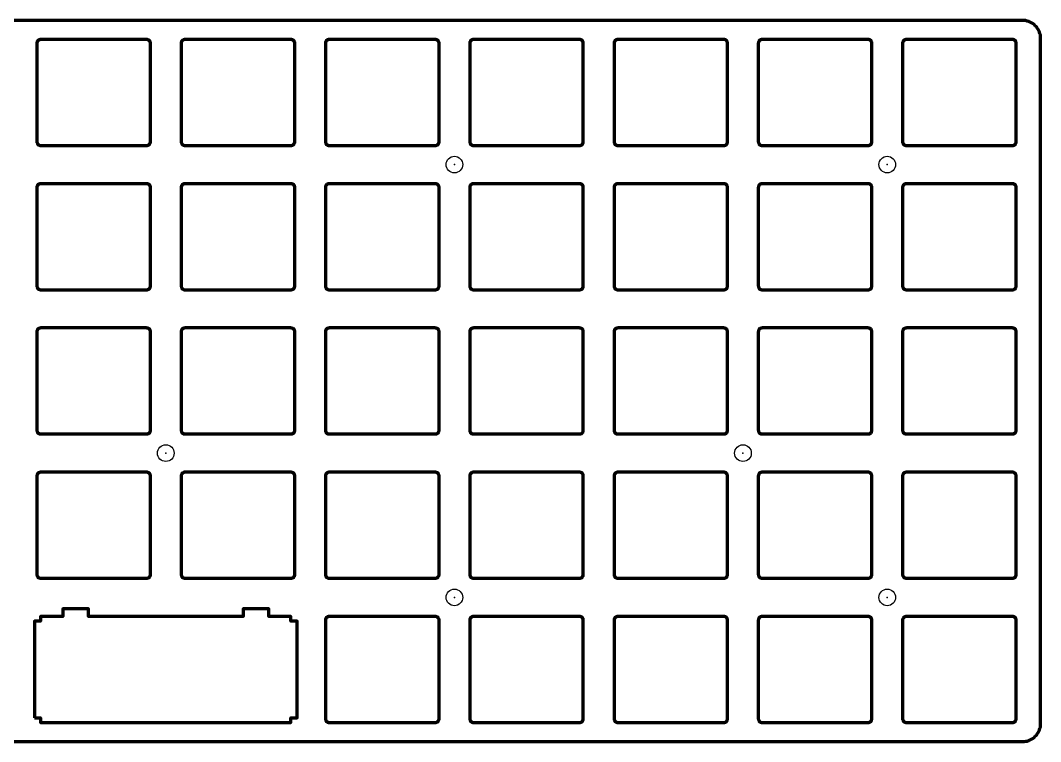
# Model space of a CAD drawing. Header units: millimetres. Extents: x -926 to -695, y 399 to 494.
# Drawn here: x -830.1 to -695.4, y 398.6 to 493.9 of the extents above; entities that cross this region are included whole.
import ezdxf

# ---------------------------------------------------------------- set-up
doc = ezdxf.new("R2010")
doc.units = ezdxf.units.MM
for name, color, linetype, true_color in [('2D$cut THT', 5, 'Continuous', 0x0000ff), ('2D$guides', 12, 'Continuous', 0xc80000), ('3d$Hardwares', 254, 'Continuous', 0xd3d6d3)]:
    doc.layers.add(name, color=color, linetype=linetype, true_color=true_color)

# ---------------------------------------------------------------- blocks, each defined once
blk = doc.blocks.new('m2 cut hole 2.2')
at = {"layer": '2D$cut THT'}
blk.add_circle((0, 0), 1.1, dxfattribs=at)

msp = doc.modelspace()

# ---------------------------------------------------------------- linework, layer by layer
at = {"layer": '2D$guides', "lineweight": 211}
msp.add_lwpolyline([(-924.04, 398.63), (-697.82, 398.63), (-697.61, 398.64), (-697.41, 398.67), (-697.2, 398.71), (-697.01, 398.77), (-696.82, 398.85), (-696.63, 398.95), (-696.46, 399.06), (-696.29, 399.19), (-696.14, 399.33), (-696, 399.48), (-695.87, 399.65), (-695.76, 399.82), (-695.66, 400.01), (-695.58, 400.2), (-695.52, 400.4), (-695.47, 400.6), (-695.45, 400.8), (-695.44, 401.01), (-695.44, 491.5), (-695.45, 491.71), (-695.47, 491.91), (-695.52, 492.12), (-695.58, 492.31), (-695.66, 492.51), (-695.76, 492.69), (-695.87, 492.87), (-696, 493.03), (-696.14, 493.18), (-696.29, 493.32), (-696.46, 493.45), (-696.63, 493.56), (-696.82, 493.66), (-697.01, 493.74), (-697.2, 493.8), (-697.41, 493.85), (-697.61, 493.87), (-697.82, 493.88), (-924.04, 493.88)], dxfattribs=at)
for points in [[(-812.96, 477.86), (-812.96, 490.86), (-812.96, 490.9), (-812.96, 490.94), (-812.97, 490.99), (-812.99, 491.03), (-813, 491.07), (-813.02, 491.11), (-813.05, 491.14), (-813.07, 491.18), (-813.1, 491.21), (-813.13, 491.24), (-813.17, 491.27), (-813.21, 491.29), (-813.24, 491.31), (-813.28, 491.33), (-813.33, 491.34), (-813.37, 491.35), (-813.41, 491.35), (-813.46, 491.36), (-827.46, 491.36), (-827.5, 491.35), (-827.54, 491.35), (-827.58, 491.34), (-827.63, 491.33), (-827.67, 491.31), (-827.71, 491.29), (-827.74, 491.27), (-827.78, 491.24), (-827.81, 491.21), (-827.84, 491.18), (-827.87, 491.14), (-827.89, 491.11), (-827.91, 491.07), (-827.93, 491.03), (-827.94, 490.99), (-827.95, 490.94), (-827.95, 490.9), (-827.96, 490.86), (-827.96, 477.86), (-827.95, 477.81), (-827.95, 477.77), (-827.94, 477.73), (-827.93, 477.69), (-827.91, 477.65), (-827.89, 477.61), (-827.87, 477.57), (-827.84, 477.53), (-827.81, 477.5), (-827.78, 477.47), (-827.74, 477.45), (-827.71, 477.42), (-827.67, 477.4), (-827.63, 477.39), (-827.58, 477.37), (-827.54, 477.36), (-827.5, 477.36), (-827.46, 477.36), (-813.46, 477.36), (-813.41, 477.36), (-813.37, 477.36), (-813.33, 477.37), (-813.28, 477.39), (-813.24, 477.4), (-813.21, 477.42), (-813.17, 477.45), (-813.13, 477.47), (-813.1, 477.5), (-813.07, 477.53), (-813.05, 477.57), (-813.02, 477.61), (-813, 477.65), (-812.99, 477.69), (-812.97, 477.73), (-812.96, 477.77), (-812.96, 477.81)], [(-793.91, 477.86), (-793.91, 490.86), (-793.91, 490.9), (-793.91, 490.94), (-793.92, 490.99), (-793.94, 491.03), (-793.95, 491.07), (-793.97, 491.11), (-794, 491.14), (-794.02, 491.18), (-794.05, 491.21), (-794.08, 491.24), (-794.12, 491.27), (-794.16, 491.29), (-794.19, 491.31), (-794.23, 491.33), (-794.28, 491.34), (-794.32, 491.35), (-794.36, 491.35), (-794.41, 491.36), (-808.41, 491.36), (-808.45, 491.35), (-808.49, 491.35), (-808.53, 491.34), (-808.58, 491.33), (-808.62, 491.31), (-808.66, 491.29), (-808.69, 491.27), (-808.73, 491.24), (-808.76, 491.21), (-808.79, 491.18), (-808.82, 491.14), (-808.84, 491.11), (-808.86, 491.07), (-808.88, 491.03), (-808.89, 490.99), (-808.9, 490.94), (-808.9, 490.9), (-808.91, 490.86), (-808.91, 477.86), (-808.9, 477.81), (-808.9, 477.77), (-808.89, 477.73), (-808.88, 477.69), (-808.86, 477.65), (-808.84, 477.61), (-808.82, 477.57), (-808.79, 477.53), (-808.76, 477.5), (-808.73, 477.47), (-808.69, 477.45), (-808.66, 477.42), (-808.62, 477.4), (-808.58, 477.39), (-808.53, 477.37), (-808.49, 477.36), (-808.45, 477.36), (-808.41, 477.36), (-794.41, 477.36), (-794.36, 477.36), (-794.32, 477.36), (-794.28, 477.37), (-794.23, 477.39), (-794.19, 477.4), (-794.16, 477.42), (-794.12, 477.45), (-794.08, 477.47), (-794.05, 477.5), (-794.02, 477.53), (-794, 477.57), (-793.97, 477.61), (-793.95, 477.65), (-793.94, 477.69), (-793.92, 477.73), (-793.91, 477.77), (-793.91, 477.81)], [(-774.86, 477.86), (-774.86, 490.86), (-774.86, 490.9), (-774.86, 490.94), (-774.87, 490.99), (-774.89, 491.03), (-774.9, 491.07), (-774.92, 491.11), (-774.95, 491.14), (-774.97, 491.18), (-775, 491.21), (-775.03, 491.24), (-775.07, 491.27), (-775.11, 491.29), (-775.14, 491.31), (-775.18, 491.33), (-775.23, 491.34), (-775.27, 491.35), (-775.31, 491.35), (-775.36, 491.36), (-789.36, 491.36), (-789.4, 491.35), (-789.44, 491.35), (-789.48, 491.34), (-789.53, 491.33), (-789.57, 491.31), (-789.61, 491.29), (-789.64, 491.27), (-789.68, 491.24), (-789.71, 491.21), (-789.74, 491.18), (-789.77, 491.14), (-789.79, 491.11), (-789.81, 491.07), (-789.83, 491.03), (-789.84, 490.99), (-789.85, 490.94), (-789.85, 490.9), (-789.86, 490.86), (-789.86, 477.86), (-789.85, 477.81), (-789.85, 477.77), (-789.84, 477.73), (-789.83, 477.69), (-789.81, 477.65), (-789.79, 477.61), (-789.77, 477.57), (-789.74, 477.53), (-789.71, 477.5), (-789.68, 477.47), (-789.64, 477.45), (-789.61, 477.42), (-789.57, 477.4), (-789.53, 477.39), (-789.48, 477.37), (-789.44, 477.36), (-789.4, 477.36), (-789.36, 477.36), (-775.36, 477.36), (-775.31, 477.36), (-775.27, 477.36), (-775.23, 477.37), (-775.18, 477.39), (-775.14, 477.4), (-775.11, 477.42), (-775.07, 477.45), (-775.03, 477.47), (-775, 477.5), (-774.97, 477.53), (-774.95, 477.57), (-774.92, 477.61), (-774.9, 477.65), (-774.89, 477.69), (-774.87, 477.73), (-774.86, 477.77), (-774.86, 477.81)], [(-755.81, 477.86), (-755.81, 490.86), (-755.81, 490.9), (-755.81, 490.94), (-755.82, 490.99), (-755.84, 491.03), (-755.85, 491.07), (-755.87, 491.11), (-755.9, 491.14), (-755.92, 491.18), (-755.95, 491.21), (-755.98, 491.24), (-756.02, 491.27), (-756.06, 491.29), (-756.09, 491.31), (-756.13, 491.33), (-756.18, 491.34), (-756.22, 491.35), (-756.26, 491.35), (-756.31, 491.36), (-770.31, 491.36), (-770.35, 491.35), (-770.39, 491.35), (-770.43, 491.34), (-770.48, 491.33), (-770.52, 491.31), (-770.56, 491.29), (-770.59, 491.27), (-770.63, 491.24), (-770.66, 491.21), (-770.69, 491.18), (-770.72, 491.14), (-770.74, 491.11), (-770.76, 491.07), (-770.78, 491.03), (-770.79, 490.99), (-770.8, 490.94), (-770.8, 490.9), (-770.81, 490.86), (-770.81, 477.86), (-770.8, 477.81), (-770.8, 477.77), (-770.79, 477.73), (-770.78, 477.69), (-770.76, 477.65), (-770.74, 477.61), (-770.72, 477.57), (-770.69, 477.53), (-770.66, 477.5), (-770.63, 477.47), (-770.59, 477.45), (-770.56, 477.42), (-770.52, 477.4), (-770.48, 477.39), (-770.43, 477.37), (-770.39, 477.36), (-770.35, 477.36), (-770.31, 477.36), (-756.31, 477.36), (-756.26, 477.36), (-756.22, 477.36), (-756.18, 477.37), (-756.13, 477.39), (-756.09, 477.4), (-756.06, 477.42), (-756.02, 477.45), (-755.98, 477.47), (-755.95, 477.5), (-755.92, 477.53), (-755.9, 477.57), (-755.87, 477.61), (-755.85, 477.65), (-755.84, 477.69), (-755.82, 477.73), (-755.81, 477.77), (-755.81, 477.81)], [(-736.76, 477.86), (-736.76, 490.86), (-736.76, 490.9), (-736.76, 490.94), (-736.77, 490.99), (-736.79, 491.03), (-736.8, 491.07), (-736.82, 491.11), (-736.85, 491.14), (-736.87, 491.18), (-736.9, 491.21), (-736.93, 491.24), (-736.97, 491.27), (-737.01, 491.29), (-737.04, 491.31), (-737.08, 491.33), (-737.13, 491.34), (-737.17, 491.35), (-737.21, 491.35), (-737.26, 491.36), (-751.26, 491.36), (-751.3, 491.35), (-751.34, 491.35), (-751.38, 491.34), (-751.43, 491.33), (-751.47, 491.31), (-751.51, 491.29), (-751.54, 491.27), (-751.58, 491.24), (-751.61, 491.21), (-751.64, 491.18), (-751.67, 491.14), (-751.69, 491.11), (-751.71, 491.07), (-751.73, 491.03), (-751.74, 490.99), (-751.75, 490.94), (-751.75, 490.9), (-751.76, 490.86), (-751.76, 477.86), (-751.75, 477.81), (-751.75, 477.77), (-751.74, 477.73), (-751.73, 477.69), (-751.71, 477.65), (-751.69, 477.61), (-751.67, 477.57), (-751.64, 477.53), (-751.61, 477.5), (-751.58, 477.47), (-751.54, 477.45), (-751.51, 477.42), (-751.47, 477.4), (-751.43, 477.39), (-751.38, 477.37), (-751.34, 477.36), (-751.3, 477.36), (-751.26, 477.36), (-737.26, 477.36), (-737.21, 477.36), (-737.17, 477.36), (-737.13, 477.37), (-737.08, 477.39), (-737.04, 477.4), (-737.01, 477.42), (-736.97, 477.45), (-736.93, 477.47), (-736.9, 477.5), (-736.87, 477.53), (-736.85, 477.57), (-736.82, 477.61), (-736.8, 477.65), (-736.79, 477.69), (-736.77, 477.73), (-736.76, 477.77), (-736.76, 477.81)], [(-717.71, 477.86), (-717.71, 490.86), (-717.71, 490.9), (-717.71, 490.94), (-717.72, 490.99), (-717.74, 491.03), (-717.75, 491.07), (-717.77, 491.11), (-717.8, 491.14), (-717.82, 491.18), (-717.85, 491.21), (-717.88, 491.24), (-717.92, 491.27), (-717.96, 491.29), (-717.99, 491.31), (-718.03, 491.33), (-718.08, 491.34), (-718.12, 491.35), (-718.16, 491.35), (-718.21, 491.36), (-732.21, 491.36), (-732.25, 491.35), (-732.29, 491.35), (-732.33, 491.34), (-732.38, 491.33), (-732.42, 491.31), (-732.46, 491.29), (-732.49, 491.27), (-732.53, 491.24), (-732.56, 491.21), (-732.59, 491.18), (-732.62, 491.14), (-732.64, 491.11), (-732.66, 491.07), (-732.68, 491.03), (-732.69, 490.99), (-732.7, 490.94), (-732.7, 490.9), (-732.71, 490.86), (-732.71, 477.86), (-732.7, 477.81), (-732.7, 477.77), (-732.69, 477.73), (-732.68, 477.69), (-732.66, 477.65), (-732.64, 477.61), (-732.62, 477.57), (-732.59, 477.53), (-732.56, 477.5), (-732.53, 477.47), (-732.49, 477.45), (-732.46, 477.42), (-732.42, 477.4), (-732.38, 477.39), (-732.33, 477.37), (-732.29, 477.36), (-732.25, 477.36), (-732.21, 477.36), (-718.21, 477.36), (-718.16, 477.36), (-718.12, 477.36), (-718.08, 477.37), (-718.03, 477.39), (-717.99, 477.4), (-717.96, 477.42), (-717.92, 477.45), (-717.88, 477.47), (-717.85, 477.5), (-717.82, 477.53), (-717.8, 477.57), (-717.77, 477.61), (-717.75, 477.65), (-717.74, 477.69), (-717.72, 477.73), (-717.71, 477.77), (-717.71, 477.81)], [(-698.65, 477.86), (-698.65, 490.86), (-698.66, 490.9), (-698.66, 490.94), (-698.67, 490.99), (-698.69, 491.03), (-698.7, 491.07), (-698.72, 491.11), (-698.75, 491.14), (-698.77, 491.18), (-698.8, 491.21), (-698.84, 491.24), (-698.87, 491.27), (-698.91, 491.29), (-698.94, 491.31), (-698.98, 491.33), (-699.03, 491.34), (-699.07, 491.35), (-699.11, 491.35), (-699.16, 491.36), (-713.16, 491.36), (-713.2, 491.35), (-713.24, 491.35), (-713.28, 491.34), (-713.33, 491.33), (-713.37, 491.31), (-713.41, 491.29), (-713.44, 491.27), (-713.48, 491.24), (-713.51, 491.21), (-713.54, 491.18), (-713.57, 491.14), (-713.59, 491.11), (-713.61, 491.07), (-713.63, 491.03), (-713.64, 490.99), (-713.65, 490.94), (-713.65, 490.9), (-713.66, 490.86), (-713.66, 477.86), (-713.65, 477.81), (-713.65, 477.77), (-713.64, 477.73), (-713.63, 477.69), (-713.61, 477.65), (-713.59, 477.61), (-713.57, 477.57), (-713.54, 477.53), (-713.51, 477.5), (-713.48, 477.47), (-713.44, 477.45), (-713.41, 477.42), (-713.37, 477.4), (-713.33, 477.39), (-713.28, 477.37), (-713.24, 477.36), (-713.2, 477.36), (-713.16, 477.36), (-699.16, 477.36), (-699.11, 477.36), (-699.07, 477.36), (-699.03, 477.37), (-698.98, 477.39), (-698.94, 477.4), (-698.91, 477.42), (-698.87, 477.45), (-698.84, 477.47), (-698.8, 477.5), (-698.77, 477.53), (-698.75, 477.57), (-698.72, 477.61), (-698.7, 477.65), (-698.69, 477.69), (-698.67, 477.73), (-698.66, 477.77), (-698.66, 477.81)], [(-812.96, 458.81), (-812.96, 471.81), (-812.96, 471.85), (-812.96, 471.89), (-812.97, 471.94), (-812.99, 471.98), (-813, 472.02), (-813.02, 472.06), (-813.05, 472.09), (-813.07, 472.13), (-813.1, 472.16), (-813.13, 472.19), (-813.17, 472.22), (-813.21, 472.24), (-813.24, 472.26), (-813.28, 472.28), (-813.33, 472.29), (-813.37, 472.3), (-813.41, 472.3), (-813.46, 472.31), (-827.46, 472.31), (-827.5, 472.3), (-827.54, 472.3), (-827.58, 472.29), (-827.63, 472.28), (-827.67, 472.26), (-827.71, 472.24), (-827.74, 472.22), (-827.78, 472.19), (-827.81, 472.16), (-827.84, 472.13), (-827.87, 472.09), (-827.89, 472.06), (-827.91, 472.02), (-827.93, 471.98), (-827.94, 471.94), (-827.95, 471.89), (-827.95, 471.85), (-827.96, 471.81), (-827.96, 458.81), (-827.95, 458.76), (-827.95, 458.72), (-827.94, 458.68), (-827.93, 458.64), (-827.91, 458.6), (-827.89, 458.56), (-827.87, 458.52), (-827.84, 458.48), (-827.81, 458.45), (-827.78, 458.42), (-827.74, 458.4), (-827.71, 458.37), (-827.67, 458.35), (-827.63, 458.34), (-827.58, 458.32), (-827.54, 458.31), (-827.5, 458.31), (-827.46, 458.31), (-813.46, 458.31), (-813.41, 458.31), (-813.37, 458.31), (-813.33, 458.32), (-813.28, 458.34), (-813.24, 458.35), (-813.21, 458.37), (-813.17, 458.4), (-813.13, 458.42), (-813.1, 458.45), (-813.07, 458.48), (-813.05, 458.52), (-813.02, 458.56), (-813, 458.6), (-812.99, 458.64), (-812.97, 458.68), (-812.96, 458.72), (-812.96, 458.76)], [(-793.91, 458.81), (-793.91, 471.81), (-793.91, 471.85), (-793.91, 471.89), (-793.92, 471.94), (-793.94, 471.98), (-793.95, 472.02), (-793.97, 472.06), (-794, 472.09), (-794.02, 472.13), (-794.05, 472.16), (-794.08, 472.19), (-794.12, 472.22), (-794.16, 472.24), (-794.19, 472.26), (-794.23, 472.28), (-794.28, 472.29), (-794.32, 472.3), (-794.36, 472.3), (-794.41, 472.31), (-808.41, 472.31), (-808.45, 472.3), (-808.49, 472.3), (-808.53, 472.29), (-808.58, 472.28), (-808.62, 472.26), (-808.66, 472.24), (-808.69, 472.22), (-808.73, 472.19), (-808.76, 472.16), (-808.79, 472.13), (-808.82, 472.09), (-808.84, 472.06), (-808.86, 472.02), (-808.88, 471.98), (-808.89, 471.94), (-808.9, 471.89), (-808.9, 471.85), (-808.91, 471.81), (-808.91, 458.81), (-808.9, 458.76), (-808.9, 458.72), (-808.89, 458.68), (-808.88, 458.64), (-808.86, 458.6), (-808.84, 458.56), (-808.82, 458.52), (-808.79, 458.48), (-808.76, 458.45), (-808.73, 458.42), (-808.69, 458.4), (-808.66, 458.37), (-808.62, 458.35), (-808.58, 458.34), (-808.53, 458.32), (-808.49, 458.31), (-808.45, 458.31), (-808.41, 458.31), (-794.41, 458.31), (-794.36, 458.31), (-794.32, 458.31), (-794.28, 458.32), (-794.23, 458.34), (-794.19, 458.35), (-794.16, 458.37), (-794.12, 458.4), (-794.08, 458.42), (-794.05, 458.45), (-794.02, 458.48), (-794, 458.52), (-793.97, 458.56), (-793.95, 458.6), (-793.94, 458.64), (-793.92, 458.68), (-793.91, 458.72), (-793.91, 458.76)], [(-774.86, 458.81), (-774.86, 471.81), (-774.86, 471.85), (-774.86, 471.89), (-774.87, 471.94), (-774.89, 471.98), (-774.9, 472.02), (-774.92, 472.06), (-774.95, 472.09), (-774.97, 472.13), (-775, 472.16), (-775.03, 472.19), (-775.07, 472.22), (-775.11, 472.24), (-775.14, 472.26), (-775.18, 472.28), (-775.23, 472.29), (-775.27, 472.3), (-775.31, 472.3), (-775.36, 472.31), (-789.36, 472.31), (-789.4, 472.3), (-789.44, 472.3), (-789.48, 472.29), (-789.53, 472.28), (-789.57, 472.26), (-789.61, 472.24), (-789.64, 472.22), (-789.68, 472.19), (-789.71, 472.16), (-789.74, 472.13), (-789.77, 472.09), (-789.79, 472.06), (-789.81, 472.02), (-789.83, 471.98), (-789.84, 471.94), (-789.85, 471.89), (-789.85, 471.85), (-789.86, 471.81), (-789.86, 458.81), (-789.85, 458.76), (-789.85, 458.72), (-789.84, 458.68), (-789.83, 458.64), (-789.81, 458.6), (-789.79, 458.56), (-789.77, 458.52), (-789.74, 458.48), (-789.71, 458.45), (-789.68, 458.42), (-789.64, 458.4), (-789.61, 458.37), (-789.57, 458.35), (-789.53, 458.34), (-789.48, 458.32), (-789.44, 458.31), (-789.4, 458.31), (-789.36, 458.31), (-775.36, 458.31), (-775.31, 458.31), (-775.27, 458.31), (-775.23, 458.32), (-775.18, 458.34), (-775.14, 458.35), (-775.11, 458.37), (-775.07, 458.4), (-775.03, 458.42), (-775, 458.45), (-774.97, 458.48), (-774.95, 458.52), (-774.92, 458.56), (-774.9, 458.6), (-774.89, 458.64), (-774.87, 458.68), (-774.86, 458.72), (-774.86, 458.76)], [(-755.81, 458.81), (-755.81, 471.81), (-755.81, 471.85), (-755.81, 471.89), (-755.82, 471.94), (-755.84, 471.98), (-755.85, 472.02), (-755.87, 472.06), (-755.9, 472.09), (-755.92, 472.13), (-755.95, 472.16), (-755.98, 472.19), (-756.02, 472.22), (-756.06, 472.24), (-756.09, 472.26), (-756.13, 472.28), (-756.18, 472.29), (-756.22, 472.3), (-756.26, 472.3), (-756.31, 472.31), (-770.31, 472.31), (-770.35, 472.3), (-770.39, 472.3), (-770.43, 472.29), (-770.48, 472.28), (-770.52, 472.26), (-770.56, 472.24), (-770.59, 472.22), (-770.63, 472.19), (-770.66, 472.16), (-770.69, 472.13), (-770.72, 472.09), (-770.74, 472.06), (-770.76, 472.02), (-770.78, 471.98), (-770.79, 471.94), (-770.8, 471.89), (-770.8, 471.85), (-770.81, 471.81), (-770.81, 458.81), (-770.8, 458.76), (-770.8, 458.72), (-770.79, 458.68), (-770.78, 458.64), (-770.76, 458.6), (-770.74, 458.56), (-770.72, 458.52), (-770.69, 458.48), (-770.66, 458.45), (-770.63, 458.42), (-770.59, 458.4), (-770.56, 458.37), (-770.52, 458.35), (-770.48, 458.34), (-770.43, 458.32), (-770.39, 458.31), (-770.35, 458.31), (-770.31, 458.31), (-756.31, 458.31), (-756.26, 458.31), (-756.22, 458.31), (-756.18, 458.32), (-756.13, 458.34), (-756.09, 458.35), (-756.06, 458.37), (-756.02, 458.4), (-755.98, 458.42), (-755.95, 458.45), (-755.92, 458.48), (-755.9, 458.52), (-755.87, 458.56), (-755.85, 458.6), (-755.84, 458.64), (-755.82, 458.68), (-755.81, 458.72), (-755.81, 458.76)], [(-736.76, 458.81), (-736.76, 471.81), (-736.76, 471.85), (-736.76, 471.89), (-736.77, 471.94), (-736.79, 471.98), (-736.8, 472.02), (-736.82, 472.06), (-736.85, 472.09), (-736.87, 472.13), (-736.9, 472.16), (-736.93, 472.19), (-736.97, 472.22), (-737.01, 472.24), (-737.04, 472.26), (-737.08, 472.28), (-737.13, 472.29), (-737.17, 472.3), (-737.21, 472.3), (-737.26, 472.31), (-751.26, 472.31), (-751.3, 472.3), (-751.34, 472.3), (-751.38, 472.29), (-751.43, 472.28), (-751.47, 472.26), (-751.51, 472.24), (-751.54, 472.22), (-751.58, 472.19), (-751.61, 472.16), (-751.64, 472.13), (-751.67, 472.09), (-751.69, 472.06), (-751.71, 472.02), (-751.73, 471.98), (-751.74, 471.94), (-751.75, 471.89), (-751.75, 471.85), (-751.76, 471.81), (-751.76, 458.81), (-751.75, 458.76), (-751.75, 458.72), (-751.74, 458.68), (-751.73, 458.64), (-751.71, 458.6), (-751.69, 458.56), (-751.67, 458.52), (-751.64, 458.48), (-751.61, 458.45), (-751.58, 458.42), (-751.54, 458.4), (-751.51, 458.37), (-751.47, 458.35), (-751.43, 458.34), (-751.38, 458.32), (-751.34, 458.31), (-751.3, 458.31), (-751.26, 458.31), (-737.26, 458.31), (-737.21, 458.31), (-737.17, 458.31), (-737.13, 458.32), (-737.08, 458.34), (-737.04, 458.35), (-737.01, 458.37), (-736.97, 458.4), (-736.93, 458.42), (-736.9, 458.45), (-736.87, 458.48), (-736.85, 458.52), (-736.82, 458.56), (-736.8, 458.6), (-736.79, 458.64), (-736.77, 458.68), (-736.76, 458.72), (-736.76, 458.76)], [(-717.71, 458.81), (-717.71, 471.81), (-717.71, 471.85), (-717.71, 471.89), (-717.72, 471.94), (-717.74, 471.98), (-717.75, 472.02), (-717.77, 472.06), (-717.8, 472.09), (-717.82, 472.13), (-717.85, 472.16), (-717.88, 472.19), (-717.92, 472.22), (-717.96, 472.24), (-717.99, 472.26), (-718.03, 472.28), (-718.08, 472.29), (-718.12, 472.3), (-718.16, 472.3), (-718.21, 472.31), (-732.21, 472.31), (-732.25, 472.3), (-732.29, 472.3), (-732.33, 472.29), (-732.38, 472.28), (-732.42, 472.26), (-732.46, 472.24), (-732.49, 472.22), (-732.53, 472.19), (-732.56, 472.16), (-732.59, 472.13), (-732.62, 472.09), (-732.64, 472.06), (-732.66, 472.02), (-732.68, 471.98), (-732.69, 471.94), (-732.7, 471.89), (-732.7, 471.85), (-732.71, 471.81), (-732.71, 458.81), (-732.7, 458.76), (-732.7, 458.72), (-732.69, 458.68), (-732.68, 458.64), (-732.66, 458.6), (-732.64, 458.56), (-732.62, 458.52), (-732.59, 458.48), (-732.56, 458.45), (-732.53, 458.42), (-732.49, 458.4), (-732.46, 458.37), (-732.42, 458.35), (-732.38, 458.34), (-732.33, 458.32), (-732.29, 458.31), (-732.25, 458.31), (-732.21, 458.31), (-718.21, 458.31), (-718.16, 458.31), (-718.12, 458.31), (-718.08, 458.32), (-718.03, 458.34), (-717.99, 458.35), (-717.96, 458.37), (-717.92, 458.4), (-717.88, 458.42), (-717.85, 458.45), (-717.82, 458.48), (-717.8, 458.52), (-717.77, 458.56), (-717.75, 458.6), (-717.74, 458.64), (-717.72, 458.68), (-717.71, 458.72), (-717.71, 458.76)], [(-698.65, 458.81), (-698.65, 471.81), (-698.66, 471.85), (-698.66, 471.89), (-698.67, 471.94), (-698.69, 471.98), (-698.7, 472.02), (-698.72, 472.06), (-698.75, 472.09), (-698.77, 472.13), (-698.8, 472.16), (-698.84, 472.19), (-698.87, 472.22), (-698.91, 472.24), (-698.94, 472.26), (-698.98, 472.28), (-699.03, 472.29), (-699.07, 472.3), (-699.11, 472.3), (-699.16, 472.31), (-713.16, 472.31), (-713.2, 472.3), (-713.24, 472.3), (-713.28, 472.29), (-713.33, 472.28), (-713.37, 472.26), (-713.41, 472.24), (-713.44, 472.22), (-713.48, 472.19), (-713.51, 472.16), (-713.54, 472.13), (-713.57, 472.09), (-713.59, 472.06), (-713.61, 472.02), (-713.63, 471.98), (-713.64, 471.94), (-713.65, 471.89), (-713.65, 471.85), (-713.66, 471.81), (-713.66, 458.81), (-713.65, 458.76), (-713.65, 458.72), (-713.64, 458.68), (-713.63, 458.64), (-713.61, 458.6), (-713.59, 458.56), (-713.57, 458.52), (-713.54, 458.48), (-713.51, 458.45), (-713.48, 458.42), (-713.44, 458.4), (-713.41, 458.37), (-713.37, 458.35), (-713.33, 458.34), (-713.28, 458.32), (-713.24, 458.31), (-713.2, 458.31), (-713.16, 458.31), (-699.16, 458.31), (-699.11, 458.31), (-699.07, 458.31), (-699.03, 458.32), (-698.98, 458.34), (-698.94, 458.35), (-698.91, 458.37), (-698.87, 458.4), (-698.84, 458.42), (-698.8, 458.45), (-698.77, 458.48), (-698.75, 458.52), (-698.72, 458.56), (-698.7, 458.6), (-698.69, 458.64), (-698.67, 458.68), (-698.66, 458.72), (-698.66, 458.76)], [(-812.96, 439.76), (-812.96, 452.76), (-812.96, 452.8), (-812.96, 452.84), (-812.97, 452.89), (-812.99, 452.93), (-813, 452.97), (-813.02, 453.01), (-813.05, 453.04), (-813.07, 453.08), (-813.1, 453.11), (-813.13, 453.14), (-813.17, 453.17), (-813.21, 453.19), (-813.24, 453.21), (-813.28, 453.23), (-813.33, 453.24), (-813.37, 453.25), (-813.41, 453.25), (-813.46, 453.26), (-827.46, 453.26), (-827.5, 453.25), (-827.54, 453.25), (-827.58, 453.24), (-827.63, 453.23), (-827.67, 453.21), (-827.71, 453.19), (-827.74, 453.17), (-827.78, 453.14), (-827.81, 453.11), (-827.84, 453.08), (-827.87, 453.04), (-827.89, 453.01), (-827.91, 452.97), (-827.93, 452.93), (-827.94, 452.89), (-827.95, 452.84), (-827.95, 452.8), (-827.96, 452.76), (-827.96, 439.76), (-827.95, 439.71), (-827.95, 439.67), (-827.94, 439.63), (-827.93, 439.59), (-827.91, 439.55), (-827.89, 439.51), (-827.87, 439.47), (-827.84, 439.43), (-827.81, 439.4), (-827.78, 439.37), (-827.74, 439.35), (-827.71, 439.32), (-827.67, 439.3), (-827.63, 439.29), (-827.58, 439.27), (-827.54, 439.26), (-827.5, 439.26), (-827.46, 439.26), (-813.46, 439.26), (-813.41, 439.26), (-813.37, 439.26), (-813.33, 439.27), (-813.28, 439.29), (-813.24, 439.3), (-813.21, 439.32), (-813.17, 439.35), (-813.13, 439.37), (-813.1, 439.4), (-813.07, 439.43), (-813.05, 439.47), (-813.02, 439.51), (-813, 439.55), (-812.99, 439.59), (-812.97, 439.63), (-812.96, 439.67), (-812.96, 439.71)], [(-793.91, 439.76), (-793.91, 452.76), (-793.91, 452.8), (-793.91, 452.84), (-793.92, 452.89), (-793.94, 452.93), (-793.95, 452.97), (-793.97, 453.01), (-794, 453.04), (-794.02, 453.08), (-794.05, 453.11), (-794.08, 453.14), (-794.12, 453.17), (-794.16, 453.19), (-794.19, 453.21), (-794.23, 453.23), (-794.28, 453.24), (-794.32, 453.25), (-794.36, 453.25), (-794.41, 453.26), (-808.41, 453.26), (-808.45, 453.25), (-808.49, 453.25), (-808.53, 453.24), (-808.58, 453.23), (-808.62, 453.21), (-808.66, 453.19), (-808.69, 453.17), (-808.73, 453.14), (-808.76, 453.11), (-808.79, 453.08), (-808.82, 453.04), (-808.84, 453.01), (-808.86, 452.97), (-808.88, 452.93), (-808.89, 452.89), (-808.9, 452.84), (-808.9, 452.8), (-808.91, 452.76), (-808.91, 439.76), (-808.9, 439.71), (-808.9, 439.67), (-808.89, 439.63), (-808.88, 439.59), (-808.86, 439.55), (-808.84, 439.51), (-808.82, 439.47), (-808.79, 439.43), (-808.76, 439.4), (-808.73, 439.37), (-808.69, 439.35), (-808.66, 439.32), (-808.62, 439.3), (-808.58, 439.29), (-808.53, 439.27), (-808.49, 439.26), (-808.45, 439.26), (-808.41, 439.26), (-794.41, 439.26), (-794.36, 439.26), (-794.32, 439.26), (-794.28, 439.27), (-794.23, 439.29), (-794.19, 439.3), (-794.16, 439.32), (-794.12, 439.35), (-794.08, 439.37), (-794.05, 439.4), (-794.02, 439.43), (-794, 439.47), (-793.97, 439.51), (-793.95, 439.55), (-793.94, 439.59), (-793.92, 439.63), (-793.91, 439.67), (-793.91, 439.71)], [(-774.86, 439.76), (-774.86, 452.76), (-774.86, 452.8), (-774.86, 452.84), (-774.87, 452.89), (-774.89, 452.93), (-774.9, 452.97), (-774.92, 453.01), (-774.95, 453.04), (-774.97, 453.08), (-775, 453.11), (-775.03, 453.14), (-775.07, 453.17), (-775.11, 453.19), (-775.14, 453.21), (-775.18, 453.23), (-775.23, 453.24), (-775.27, 453.25), (-775.31, 453.25), (-775.36, 453.26), (-789.36, 453.26), (-789.4, 453.25), (-789.44, 453.25), (-789.48, 453.24), (-789.53, 453.23), (-789.57, 453.21), (-789.61, 453.19), (-789.64, 453.17), (-789.68, 453.14), (-789.71, 453.11), (-789.74, 453.08), (-789.77, 453.04), (-789.79, 453.01), (-789.81, 452.97), (-789.83, 452.93), (-789.84, 452.89), (-789.85, 452.84), (-789.85, 452.8), (-789.86, 452.76), (-789.86, 439.76), (-789.85, 439.71), (-789.85, 439.67), (-789.84, 439.63), (-789.83, 439.59), (-789.81, 439.55), (-789.79, 439.51), (-789.77, 439.47), (-789.74, 439.43), (-789.71, 439.4), (-789.68, 439.37), (-789.64, 439.35), (-789.61, 439.32), (-789.57, 439.3), (-789.53, 439.29), (-789.48, 439.27), (-789.44, 439.26), (-789.4, 439.26), (-789.36, 439.26), (-775.36, 439.26), (-775.31, 439.26), (-775.27, 439.26), (-775.23, 439.27), (-775.18, 439.29), (-775.14, 439.3), (-775.11, 439.32), (-775.07, 439.35), (-775.03, 439.37), (-775, 439.4), (-774.97, 439.43), (-774.95, 439.47), (-774.92, 439.51), (-774.9, 439.55), (-774.89, 439.59), (-774.87, 439.63), (-774.86, 439.67), (-774.86, 439.71)], [(-755.81, 439.76), (-755.81, 452.76), (-755.81, 452.8), (-755.81, 452.84), (-755.82, 452.89), (-755.84, 452.93), (-755.85, 452.97), (-755.87, 453.01), (-755.9, 453.04), (-755.92, 453.08), (-755.95, 453.11), (-755.98, 453.14), (-756.02, 453.17), (-756.06, 453.19), (-756.09, 453.21), (-756.13, 453.23), (-756.18, 453.24), (-756.22, 453.25), (-756.26, 453.25), (-756.31, 453.26), (-770.31, 453.26), (-770.35, 453.25), (-770.39, 453.25), (-770.43, 453.24), (-770.48, 453.23), (-770.52, 453.21), (-770.56, 453.19), (-770.59, 453.17), (-770.63, 453.14), (-770.66, 453.11), (-770.69, 453.08), (-770.72, 453.04), (-770.74, 453.01), (-770.76, 452.97), (-770.78, 452.93), (-770.79, 452.89), (-770.8, 452.84), (-770.8, 452.8), (-770.81, 452.76), (-770.81, 439.76), (-770.8, 439.71), (-770.8, 439.67), (-770.79, 439.63), (-770.78, 439.59), (-770.76, 439.55), (-770.74, 439.51), (-770.72, 439.47), (-770.69, 439.43), (-770.66, 439.4), (-770.63, 439.37), (-770.59, 439.35), (-770.56, 439.32), (-770.52, 439.3), (-770.48, 439.29), (-770.43, 439.27), (-770.39, 439.26), (-770.35, 439.26), (-770.31, 439.26), (-756.31, 439.26), (-756.26, 439.26), (-756.22, 439.26), (-756.18, 439.27), (-756.13, 439.29), (-756.09, 439.3), (-756.06, 439.32), (-756.02, 439.35), (-755.98, 439.37), (-755.95, 439.4), (-755.92, 439.43), (-755.9, 439.47), (-755.87, 439.51), (-755.85, 439.55), (-755.84, 439.59), (-755.82, 439.63), (-755.81, 439.67), (-755.81, 439.71)], [(-736.76, 439.76), (-736.76, 452.76), (-736.76, 452.8), (-736.76, 452.84), (-736.77, 452.89), (-736.79, 452.93), (-736.8, 452.97), (-736.82, 453.01), (-736.85, 453.04), (-736.87, 453.08), (-736.9, 453.11), (-736.93, 453.14), (-736.97, 453.17), (-737.01, 453.19), (-737.04, 453.21), (-737.08, 453.23), (-737.13, 453.24), (-737.17, 453.25), (-737.21, 453.25), (-737.26, 453.26), (-751.26, 453.26), (-751.3, 453.25), (-751.34, 453.25), (-751.38, 453.24), (-751.43, 453.23), (-751.47, 453.21), (-751.51, 453.19), (-751.54, 453.17), (-751.58, 453.14), (-751.61, 453.11), (-751.64, 453.08), (-751.67, 453.04), (-751.69, 453.01), (-751.71, 452.97), (-751.73, 452.93), (-751.74, 452.89), (-751.75, 452.84), (-751.75, 452.8), (-751.76, 452.76), (-751.76, 439.76), (-751.75, 439.71), (-751.75, 439.67), (-751.74, 439.63), (-751.73, 439.59), (-751.71, 439.55), (-751.69, 439.51), (-751.67, 439.47), (-751.64, 439.43), (-751.61, 439.4), (-751.58, 439.37), (-751.54, 439.35), (-751.51, 439.32), (-751.47, 439.3), (-751.43, 439.29), (-751.38, 439.27), (-751.34, 439.26), (-751.3, 439.26), (-751.26, 439.26), (-737.26, 439.26), (-737.21, 439.26), (-737.17, 439.26), (-737.13, 439.27), (-737.08, 439.29), (-737.04, 439.3), (-737.01, 439.32), (-736.97, 439.35), (-736.93, 439.37), (-736.9, 439.4), (-736.87, 439.43), (-736.85, 439.47), (-736.82, 439.51), (-736.8, 439.55), (-736.79, 439.59), (-736.77, 439.63), (-736.76, 439.67), (-736.76, 439.71)], [(-717.71, 439.76), (-717.71, 452.76), (-717.71, 452.8), (-717.71, 452.84), (-717.72, 452.89), (-717.74, 452.93), (-717.75, 452.97), (-717.77, 453.01), (-717.8, 453.04), (-717.82, 453.08), (-717.85, 453.11), (-717.88, 453.14), (-717.92, 453.17), (-717.96, 453.19), (-717.99, 453.21), (-718.03, 453.23), (-718.08, 453.24), (-718.12, 453.25), (-718.16, 453.25), (-718.21, 453.26), (-732.21, 453.26), (-732.25, 453.25), (-732.29, 453.25), (-732.33, 453.24), (-732.38, 453.23), (-732.42, 453.21), (-732.46, 453.19), (-732.49, 453.17), (-732.53, 453.14), (-732.56, 453.11), (-732.59, 453.08), (-732.62, 453.04), (-732.64, 453.01), (-732.66, 452.97), (-732.68, 452.93), (-732.69, 452.89), (-732.7, 452.84), (-732.7, 452.8), (-732.71, 452.76), (-732.71, 439.76), (-732.7, 439.71), (-732.7, 439.67), (-732.69, 439.63), (-732.68, 439.59), (-732.66, 439.55), (-732.64, 439.51), (-732.62, 439.47), (-732.59, 439.43), (-732.56, 439.4), (-732.53, 439.37), (-732.49, 439.35), (-732.46, 439.32), (-732.42, 439.3), (-732.38, 439.29), (-732.33, 439.27), (-732.29, 439.26), (-732.25, 439.26), (-732.21, 439.26), (-718.21, 439.26), (-718.16, 439.26), (-718.12, 439.26), (-718.08, 439.27), (-718.03, 439.29), (-717.99, 439.3), (-717.96, 439.32), (-717.92, 439.35), (-717.88, 439.37), (-717.85, 439.4), (-717.82, 439.43), (-717.8, 439.47), (-717.77, 439.51), (-717.75, 439.55), (-717.74, 439.59), (-717.72, 439.63), (-717.71, 439.67), (-717.71, 439.71)], [(-698.65, 439.76), (-698.65, 452.76), (-698.66, 452.8), (-698.66, 452.84), (-698.67, 452.89), (-698.69, 452.93), (-698.7, 452.97), (-698.72, 453.01), (-698.75, 453.04), (-698.77, 453.08), (-698.8, 453.11), (-698.84, 453.14), (-698.87, 453.17), (-698.91, 453.19), (-698.94, 453.21), (-698.98, 453.23), (-699.03, 453.24), (-699.07, 453.25), (-699.11, 453.25), (-699.16, 453.26), (-713.16, 453.26), (-713.2, 453.25), (-713.24, 453.25), (-713.28, 453.24), (-713.33, 453.23), (-713.37, 453.21), (-713.41, 453.19), (-713.44, 453.17), (-713.48, 453.14), (-713.51, 453.11), (-713.54, 453.08), (-713.57, 453.04), (-713.59, 453.01), (-713.61, 452.97), (-713.63, 452.93), (-713.64, 452.89), (-713.65, 452.84), (-713.65, 452.8), (-713.66, 452.76), (-713.66, 439.76), (-713.65, 439.71), (-713.65, 439.67), (-713.64, 439.63), (-713.63, 439.59), (-713.61, 439.55), (-713.59, 439.51), (-713.57, 439.47), (-713.54, 439.43), (-713.51, 439.4), (-713.48, 439.37), (-713.44, 439.35), (-713.41, 439.32), (-713.37, 439.3), (-713.33, 439.29), (-713.28, 439.27), (-713.24, 439.26), (-713.2, 439.26), (-713.16, 439.26), (-699.16, 439.26), (-699.11, 439.26), (-699.07, 439.26), (-699.03, 439.27), (-698.98, 439.29), (-698.94, 439.3), (-698.91, 439.32), (-698.87, 439.35), (-698.84, 439.37), (-698.8, 439.4), (-698.77, 439.43), (-698.75, 439.47), (-698.72, 439.51), (-698.7, 439.55), (-698.69, 439.59), (-698.67, 439.63), (-698.66, 439.67), (-698.66, 439.71)], [(-812.96, 420.71), (-812.96, 433.71), (-812.96, 433.75), (-812.96, 433.79), (-812.97, 433.84), (-812.99, 433.88), (-813, 433.92), (-813.02, 433.96), (-813.05, 433.99), (-813.07, 434.03), (-813.1, 434.06), (-813.13, 434.09), (-813.17, 434.12), (-813.21, 434.14), (-813.24, 434.16), (-813.28, 434.18), (-813.33, 434.19), (-813.37, 434.2), (-813.41, 434.2), (-813.46, 434.21), (-827.46, 434.21), (-827.5, 434.2), (-827.54, 434.2), (-827.58, 434.19), (-827.63, 434.18), (-827.67, 434.16), (-827.71, 434.14), (-827.74, 434.12), (-827.78, 434.09), (-827.81, 434.06), (-827.84, 434.03), (-827.87, 433.99), (-827.89, 433.96), (-827.91, 433.92), (-827.93, 433.88), (-827.94, 433.84), (-827.95, 433.79), (-827.95, 433.75), (-827.96, 433.71), (-827.96, 420.71), (-827.95, 420.66), (-827.95, 420.62), (-827.94, 420.58), (-827.93, 420.54), (-827.91, 420.5), (-827.89, 420.46), (-827.87, 420.42), (-827.84, 420.38), (-827.81, 420.35), (-827.78, 420.32), (-827.74, 420.3), (-827.71, 420.27), (-827.67, 420.25), (-827.63, 420.24), (-827.58, 420.22), (-827.54, 420.21), (-827.5, 420.21), (-827.46, 420.21), (-813.46, 420.21), (-813.41, 420.21), (-813.37, 420.21), (-813.33, 420.22), (-813.28, 420.24), (-813.24, 420.25), (-813.21, 420.27), (-813.17, 420.3), (-813.13, 420.32), (-813.1, 420.35), (-813.07, 420.38), (-813.05, 420.42), (-813.02, 420.46), (-813, 420.5), (-812.99, 420.54), (-812.97, 420.58), (-812.96, 420.62), (-812.96, 420.66)], [(-793.91, 420.71), (-793.91, 433.71), (-793.91, 433.75), (-793.91, 433.79), (-793.92, 433.84), (-793.94, 433.88), (-793.95, 433.92), (-793.97, 433.96), (-794, 433.99), (-794.02, 434.03), (-794.05, 434.06), (-794.08, 434.09), (-794.12, 434.12), (-794.16, 434.14), (-794.19, 434.16), (-794.23, 434.18), (-794.28, 434.19), (-794.32, 434.2), (-794.36, 434.2), (-794.41, 434.21), (-808.41, 434.21), (-808.45, 434.2), (-808.49, 434.2), (-808.53, 434.19), (-808.58, 434.18), (-808.62, 434.16), (-808.66, 434.14), (-808.69, 434.12), (-808.73, 434.09), (-808.76, 434.06), (-808.79, 434.03), (-808.82, 433.99), (-808.84, 433.96), (-808.86, 433.92), (-808.88, 433.88), (-808.89, 433.84), (-808.9, 433.79), (-808.9, 433.75), (-808.91, 433.71), (-808.91, 420.71), (-808.9, 420.66), (-808.9, 420.62), (-808.89, 420.58), (-808.88, 420.54), (-808.86, 420.5), (-808.84, 420.46), (-808.82, 420.42), (-808.79, 420.38), (-808.76, 420.35), (-808.73, 420.32), (-808.69, 420.3), (-808.66, 420.27), (-808.62, 420.25), (-808.58, 420.24), (-808.53, 420.22), (-808.49, 420.21), (-808.45, 420.21), (-808.41, 420.21), (-794.41, 420.21), (-794.36, 420.21), (-794.32, 420.21), (-794.28, 420.22), (-794.23, 420.24), (-794.19, 420.25), (-794.16, 420.27), (-794.12, 420.3), (-794.08, 420.32), (-794.05, 420.35), (-794.02, 420.38), (-794, 420.42), (-793.97, 420.46), (-793.95, 420.5), (-793.94, 420.54), (-793.92, 420.58), (-793.91, 420.62), (-793.91, 420.66)], [(-774.86, 420.71), (-774.86, 433.71), (-774.86, 433.75), (-774.86, 433.79), (-774.87, 433.84), (-774.89, 433.88), (-774.9, 433.92), (-774.92, 433.96), (-774.95, 433.99), (-774.97, 434.03), (-775, 434.06), (-775.03, 434.09), (-775.07, 434.12), (-775.11, 434.14), (-775.14, 434.16), (-775.18, 434.18), (-775.23, 434.19), (-775.27, 434.2), (-775.31, 434.2), (-775.36, 434.21), (-789.36, 434.21), (-789.4, 434.2), (-789.44, 434.2), (-789.48, 434.19), (-789.53, 434.18), (-789.57, 434.16), (-789.61, 434.14), (-789.64, 434.12), (-789.68, 434.09), (-789.71, 434.06), (-789.74, 434.03), (-789.77, 433.99), (-789.79, 433.96), (-789.81, 433.92), (-789.83, 433.88), (-789.84, 433.84), (-789.85, 433.79), (-789.85, 433.75), (-789.86, 433.71), (-789.86, 420.71), (-789.85, 420.66), (-789.85, 420.62), (-789.84, 420.58), (-789.83, 420.54), (-789.81, 420.5), (-789.79, 420.46), (-789.77, 420.42), (-789.74, 420.38), (-789.71, 420.35), (-789.68, 420.32), (-789.64, 420.3), (-789.61, 420.27), (-789.57, 420.25), (-789.53, 420.24), (-789.48, 420.22), (-789.44, 420.21), (-789.4, 420.21), (-789.36, 420.21), (-775.36, 420.21), (-775.31, 420.21), (-775.27, 420.21), (-775.23, 420.22), (-775.18, 420.24), (-775.14, 420.25), (-775.11, 420.27), (-775.07, 420.3), (-775.03, 420.32), (-775, 420.35), (-774.97, 420.38), (-774.95, 420.42), (-774.92, 420.46), (-774.9, 420.5), (-774.89, 420.54), (-774.87, 420.58), (-774.86, 420.62), (-774.86, 420.66)], [(-755.81, 420.71), (-755.81, 433.71), (-755.81, 433.75), (-755.81, 433.79), (-755.82, 433.84), (-755.84, 433.88), (-755.85, 433.92), (-755.87, 433.96), (-755.9, 433.99), (-755.92, 434.03), (-755.95, 434.06), (-755.98, 434.09), (-756.02, 434.12), (-756.06, 434.14), (-756.09, 434.16), (-756.13, 434.18), (-756.18, 434.19), (-756.22, 434.2), (-756.26, 434.2), (-756.31, 434.21), (-770.31, 434.21), (-770.35, 434.2), (-770.39, 434.2), (-770.43, 434.19), (-770.48, 434.18), (-770.52, 434.16), (-770.56, 434.14), (-770.59, 434.12), (-770.63, 434.09), (-770.66, 434.06), (-770.69, 434.03), (-770.72, 433.99), (-770.74, 433.96), (-770.76, 433.92), (-770.78, 433.88), (-770.79, 433.84), (-770.8, 433.79), (-770.8, 433.75), (-770.81, 433.71), (-770.81, 420.71), (-770.8, 420.66), (-770.8, 420.62), (-770.79, 420.58), (-770.78, 420.54), (-770.76, 420.5), (-770.74, 420.46), (-770.72, 420.42), (-770.69, 420.38), (-770.66, 420.35), (-770.63, 420.32), (-770.59, 420.3), (-770.56, 420.27), (-770.52, 420.25), (-770.48, 420.24), (-770.43, 420.22), (-770.39, 420.21), (-770.35, 420.21), (-770.31, 420.21), (-756.31, 420.21), (-756.26, 420.21), (-756.22, 420.21), (-756.18, 420.22), (-756.13, 420.24), (-756.09, 420.25), (-756.06, 420.27), (-756.02, 420.3), (-755.98, 420.32), (-755.95, 420.35), (-755.92, 420.38), (-755.9, 420.42), (-755.87, 420.46), (-755.85, 420.5), (-755.84, 420.54), (-755.82, 420.58), (-755.81, 420.62), (-755.81, 420.66)], [(-736.76, 420.71), (-736.76, 433.71), (-736.76, 433.75), (-736.76, 433.79), (-736.77, 433.84), (-736.79, 433.88), (-736.8, 433.92), (-736.82, 433.96), (-736.85, 433.99), (-736.87, 434.03), (-736.9, 434.06), (-736.93, 434.09), (-736.97, 434.12), (-737.01, 434.14), (-737.04, 434.16), (-737.08, 434.18), (-737.13, 434.19), (-737.17, 434.2), (-737.21, 434.2), (-737.26, 434.21), (-751.26, 434.21), (-751.3, 434.2), (-751.34, 434.2), (-751.38, 434.19), (-751.43, 434.18), (-751.47, 434.16), (-751.51, 434.14), (-751.54, 434.12), (-751.58, 434.09), (-751.61, 434.06), (-751.64, 434.03), (-751.67, 433.99), (-751.69, 433.96), (-751.71, 433.92), (-751.73, 433.88), (-751.74, 433.84), (-751.75, 433.79), (-751.75, 433.75), (-751.76, 433.71), (-751.76, 420.71), (-751.75, 420.66), (-751.75, 420.62), (-751.74, 420.58), (-751.73, 420.54), (-751.71, 420.5), (-751.69, 420.46), (-751.67, 420.42), (-751.64, 420.38), (-751.61, 420.35), (-751.58, 420.32), (-751.54, 420.3), (-751.51, 420.27), (-751.47, 420.25), (-751.43, 420.24), (-751.38, 420.22), (-751.34, 420.21), (-751.3, 420.21), (-751.26, 420.21), (-737.26, 420.21), (-737.21, 420.21), (-737.17, 420.21), (-737.13, 420.22), (-737.08, 420.24), (-737.04, 420.25), (-737.01, 420.27), (-736.97, 420.3), (-736.93, 420.32), (-736.9, 420.35), (-736.87, 420.38), (-736.85, 420.42), (-736.82, 420.46), (-736.8, 420.5), (-736.79, 420.54), (-736.77, 420.58), (-736.76, 420.62), (-736.76, 420.66)], [(-717.71, 420.71), (-717.71, 433.71), (-717.71, 433.75), (-717.71, 433.79), (-717.72, 433.84), (-717.74, 433.88), (-717.75, 433.92), (-717.77, 433.96), (-717.8, 433.99), (-717.82, 434.03), (-717.85, 434.06), (-717.88, 434.09), (-717.92, 434.12), (-717.96, 434.14), (-717.99, 434.16), (-718.03, 434.18), (-718.08, 434.19), (-718.12, 434.2), (-718.16, 434.2), (-718.21, 434.21), (-732.21, 434.21), (-732.25, 434.2), (-732.29, 434.2), (-732.33, 434.19), (-732.38, 434.18), (-732.42, 434.16), (-732.46, 434.14), (-732.49, 434.12), (-732.53, 434.09), (-732.56, 434.06), (-732.59, 434.03), (-732.62, 433.99), (-732.64, 433.96), (-732.66, 433.92), (-732.68, 433.88), (-732.69, 433.84), (-732.7, 433.79), (-732.7, 433.75), (-732.71, 433.71), (-732.71, 420.71), (-732.7, 420.66), (-732.7, 420.62), (-732.69, 420.58), (-732.68, 420.54), (-732.66, 420.5), (-732.64, 420.46), (-732.62, 420.42), (-732.59, 420.38), (-732.56, 420.35), (-732.53, 420.32), (-732.49, 420.3), (-732.46, 420.27), (-732.42, 420.25), (-732.38, 420.24), (-732.33, 420.22), (-732.29, 420.21), (-732.25, 420.21), (-732.21, 420.21), (-718.21, 420.21), (-718.16, 420.21), (-718.12, 420.21), (-718.08, 420.22), (-718.03, 420.24), (-717.99, 420.25), (-717.96, 420.27), (-717.92, 420.3), (-717.88, 420.32), (-717.85, 420.35), (-717.82, 420.38), (-717.8, 420.42), (-717.77, 420.46), (-717.75, 420.5), (-717.74, 420.54), (-717.72, 420.58), (-717.71, 420.62), (-717.71, 420.66)], [(-698.65, 420.71), (-698.65, 433.71), (-698.66, 433.75), (-698.66, 433.79), (-698.67, 433.84), (-698.69, 433.88), (-698.7, 433.92), (-698.72, 433.96), (-698.75, 433.99), (-698.77, 434.03), (-698.8, 434.06), (-698.84, 434.09), (-698.87, 434.12), (-698.91, 434.14), (-698.94, 434.16), (-698.98, 434.18), (-699.03, 434.19), (-699.07, 434.2), (-699.11, 434.2), (-699.16, 434.21), (-713.16, 434.21), (-713.2, 434.2), (-713.24, 434.2), (-713.28, 434.19), (-713.33, 434.18), (-713.37, 434.16), (-713.41, 434.14), (-713.44, 434.12), (-713.48, 434.09), (-713.51, 434.06), (-713.54, 434.03), (-713.57, 433.99), (-713.59, 433.96), (-713.61, 433.92), (-713.63, 433.88), (-713.64, 433.84), (-713.65, 433.79), (-713.65, 433.75), (-713.66, 433.71), (-713.66, 420.71), (-713.65, 420.66), (-713.65, 420.62), (-713.64, 420.58), (-713.63, 420.54), (-713.61, 420.5), (-713.59, 420.46), (-713.57, 420.42), (-713.54, 420.38), (-713.51, 420.35), (-713.48, 420.32), (-713.44, 420.3), (-713.41, 420.27), (-713.37, 420.25), (-713.33, 420.24), (-713.28, 420.22), (-713.24, 420.21), (-713.2, 420.21), (-713.16, 420.21), (-699.16, 420.21), (-699.11, 420.21), (-699.07, 420.21), (-699.03, 420.22), (-698.98, 420.24), (-698.94, 420.25), (-698.91, 420.27), (-698.87, 420.3), (-698.84, 420.32), (-698.8, 420.35), (-698.77, 420.38), (-698.75, 420.42), (-698.72, 420.46), (-698.7, 420.5), (-698.69, 420.54), (-698.67, 420.58), (-698.66, 420.62), (-698.66, 420.66)], [(-828.25, 401.76), (-827.46, 401.76), (-827.46, 401.16), (-794.41, 401.16), (-794.41, 401.76), (-793.6, 401.76), (-793.6, 414.55), (-794.41, 414.55), (-794.41, 415.16), (-797.33, 415.16), (-797.33, 416.16), (-800.73, 416.16), (-800.73, 415.16), (-821.13, 415.16), (-821.13, 416.16), (-824.53, 416.16), (-824.53, 415.16), (-827.46, 415.16), (-827.46, 414.55), (-828.25, 414.55)], [(-774.86, 401.66), (-774.86, 414.66), (-774.86, 414.7), (-774.86, 414.74), (-774.87, 414.79), (-774.89, 414.83), (-774.9, 414.87), (-774.92, 414.91), (-774.95, 414.94), (-774.97, 414.98), (-775, 415.01), (-775.03, 415.04), (-775.07, 415.07), (-775.11, 415.09), (-775.14, 415.11), (-775.18, 415.13), (-775.23, 415.14), (-775.27, 415.15), (-775.31, 415.15), (-775.36, 415.16), (-789.36, 415.16), (-789.4, 415.15), (-789.44, 415.15), (-789.48, 415.14), (-789.53, 415.13), (-789.57, 415.11), (-789.61, 415.09), (-789.64, 415.07), (-789.68, 415.04), (-789.71, 415.01), (-789.74, 414.98), (-789.77, 414.94), (-789.79, 414.91), (-789.81, 414.87), (-789.83, 414.83), (-789.84, 414.79), (-789.85, 414.74), (-789.85, 414.7), (-789.86, 414.66), (-789.86, 401.66), (-789.85, 401.61), (-789.85, 401.57), (-789.84, 401.53), (-789.83, 401.49), (-789.81, 401.45), (-789.79, 401.41), (-789.77, 401.37), (-789.74, 401.33), (-789.71, 401.3), (-789.68, 401.27), (-789.64, 401.25), (-789.61, 401.22), (-789.57, 401.2), (-789.53, 401.19), (-789.48, 401.17), (-789.44, 401.16), (-789.4, 401.16), (-789.36, 401.16), (-775.36, 401.16), (-775.31, 401.16), (-775.27, 401.16), (-775.23, 401.17), (-775.18, 401.19), (-775.14, 401.2), (-775.11, 401.22), (-775.07, 401.25), (-775.03, 401.27), (-775, 401.3), (-774.97, 401.33), (-774.95, 401.37), (-774.92, 401.41), (-774.9, 401.45), (-774.89, 401.49), (-774.87, 401.53), (-774.86, 401.57), (-774.86, 401.61)], [(-755.81, 401.66), (-755.81, 414.66), (-755.81, 414.7), (-755.81, 414.74), (-755.82, 414.79), (-755.84, 414.83), (-755.85, 414.87), (-755.87, 414.91), (-755.9, 414.94), (-755.92, 414.98), (-755.95, 415.01), (-755.98, 415.04), (-756.02, 415.07), (-756.06, 415.09), (-756.09, 415.11), (-756.13, 415.13), (-756.18, 415.14), (-756.22, 415.15), (-756.26, 415.15), (-756.31, 415.16), (-770.31, 415.16), (-770.35, 415.15), (-770.39, 415.15), (-770.43, 415.14), (-770.48, 415.13), (-770.52, 415.11), (-770.56, 415.09), (-770.59, 415.07), (-770.63, 415.04), (-770.66, 415.01), (-770.69, 414.98), (-770.72, 414.94), (-770.74, 414.91), (-770.76, 414.87), (-770.78, 414.83), (-770.79, 414.79), (-770.8, 414.74), (-770.8, 414.7), (-770.81, 414.66), (-770.81, 401.66), (-770.8, 401.61), (-770.8, 401.57), (-770.79, 401.53), (-770.78, 401.49), (-770.76, 401.45), (-770.74, 401.41), (-770.72, 401.37), (-770.69, 401.33), (-770.66, 401.3), (-770.63, 401.27), (-770.59, 401.25), (-770.56, 401.22), (-770.52, 401.2), (-770.48, 401.19), (-770.43, 401.17), (-770.39, 401.16), (-770.35, 401.16), (-770.31, 401.16), (-756.31, 401.16), (-756.26, 401.16), (-756.22, 401.16), (-756.18, 401.17), (-756.13, 401.19), (-756.09, 401.2), (-756.06, 401.22), (-756.02, 401.25), (-755.98, 401.27), (-755.95, 401.3), (-755.92, 401.33), (-755.9, 401.37), (-755.87, 401.41), (-755.85, 401.45), (-755.84, 401.49), (-755.82, 401.53), (-755.81, 401.57), (-755.81, 401.61)], [(-736.76, 401.66), (-736.76, 414.66), (-736.76, 414.7), (-736.76, 414.74), (-736.77, 414.79), (-736.79, 414.83), (-736.8, 414.87), (-736.82, 414.91), (-736.85, 414.94), (-736.87, 414.98), (-736.9, 415.01), (-736.93, 415.04), (-736.97, 415.07), (-737.01, 415.09), (-737.04, 415.11), (-737.08, 415.13), (-737.13, 415.14), (-737.17, 415.15), (-737.21, 415.15), (-737.26, 415.16), (-751.26, 415.16), (-751.3, 415.15), (-751.34, 415.15), (-751.38, 415.14), (-751.43, 415.13), (-751.47, 415.11), (-751.51, 415.09), (-751.54, 415.07), (-751.58, 415.04), (-751.61, 415.01), (-751.64, 414.98), (-751.67, 414.94), (-751.69, 414.91), (-751.71, 414.87), (-751.73, 414.83), (-751.74, 414.79), (-751.75, 414.74), (-751.75, 414.7), (-751.76, 414.66), (-751.76, 401.66), (-751.75, 401.61), (-751.75, 401.57), (-751.74, 401.53), (-751.73, 401.49), (-751.71, 401.45), (-751.69, 401.41), (-751.67, 401.37), (-751.64, 401.33), (-751.61, 401.3), (-751.58, 401.27), (-751.54, 401.25), (-751.51, 401.22), (-751.47, 401.2), (-751.43, 401.19), (-751.38, 401.17), (-751.34, 401.16), (-751.3, 401.16), (-751.26, 401.16), (-737.26, 401.16), (-737.21, 401.16), (-737.17, 401.16), (-737.13, 401.17), (-737.08, 401.19), (-737.04, 401.2), (-737.01, 401.22), (-736.97, 401.25), (-736.93, 401.27), (-736.9, 401.3), (-736.87, 401.33), (-736.85, 401.37), (-736.82, 401.41), (-736.8, 401.45), (-736.79, 401.49), (-736.77, 401.53), (-736.76, 401.57), (-736.76, 401.61)], [(-717.71, 401.66), (-717.71, 414.66), (-717.71, 414.7), (-717.71, 414.74), (-717.72, 414.79), (-717.74, 414.83), (-717.75, 414.87), (-717.77, 414.91), (-717.8, 414.94), (-717.82, 414.98), (-717.85, 415.01), (-717.88, 415.04), (-717.92, 415.07), (-717.96, 415.09), (-717.99, 415.11), (-718.03, 415.13), (-718.08, 415.14), (-718.12, 415.15), (-718.16, 415.15), (-718.21, 415.16), (-732.21, 415.16), (-732.25, 415.15), (-732.29, 415.15), (-732.33, 415.14), (-732.38, 415.13), (-732.42, 415.11), (-732.46, 415.09), (-732.49, 415.07), (-732.53, 415.04), (-732.56, 415.01), (-732.59, 414.98), (-732.62, 414.94), (-732.64, 414.91), (-732.66, 414.87), (-732.68, 414.83), (-732.69, 414.79), (-732.7, 414.74), (-732.7, 414.7), (-732.71, 414.66), (-732.71, 401.66), (-732.7, 401.61), (-732.7, 401.57), (-732.69, 401.53), (-732.68, 401.49), (-732.66, 401.45), (-732.64, 401.41), (-732.62, 401.37), (-732.59, 401.33), (-732.56, 401.3), (-732.53, 401.27), (-732.49, 401.25), (-732.46, 401.22), (-732.42, 401.2), (-732.38, 401.19), (-732.33, 401.17), (-732.29, 401.16), (-732.25, 401.16), (-732.21, 401.16), (-718.21, 401.16), (-718.16, 401.16), (-718.12, 401.16), (-718.08, 401.17), (-718.03, 401.19), (-717.99, 401.2), (-717.96, 401.22), (-717.92, 401.25), (-717.88, 401.27), (-717.85, 401.3), (-717.82, 401.33), (-717.8, 401.37), (-717.77, 401.41), (-717.75, 401.45), (-717.74, 401.49), (-717.72, 401.53), (-717.71, 401.57), (-717.71, 401.61)], [(-698.65, 401.66), (-698.65, 414.66), (-698.66, 414.7), (-698.66, 414.74), (-698.67, 414.79), (-698.69, 414.83), (-698.7, 414.87), (-698.72, 414.91), (-698.75, 414.94), (-698.77, 414.98), (-698.8, 415.01), (-698.84, 415.04), (-698.87, 415.07), (-698.91, 415.09), (-698.94, 415.11), (-698.98, 415.13), (-699.03, 415.14), (-699.07, 415.15), (-699.11, 415.15), (-699.16, 415.16), (-713.16, 415.16), (-713.2, 415.15), (-713.24, 415.15), (-713.28, 415.14), (-713.33, 415.13), (-713.37, 415.11), (-713.41, 415.09), (-713.44, 415.07), (-713.48, 415.04), (-713.51, 415.01), (-713.54, 414.98), (-713.57, 414.94), (-713.59, 414.91), (-713.61, 414.87), (-713.63, 414.83), (-713.64, 414.79), (-713.65, 414.74), (-713.65, 414.7), (-713.66, 414.66), (-713.66, 401.66), (-713.65, 401.61), (-713.65, 401.57), (-713.64, 401.53), (-713.63, 401.49), (-713.61, 401.45), (-713.59, 401.41), (-713.57, 401.37), (-713.54, 401.33), (-713.51, 401.3), (-713.48, 401.27), (-713.44, 401.25), (-713.41, 401.22), (-713.37, 401.2), (-713.33, 401.19), (-713.28, 401.17), (-713.24, 401.16), (-713.2, 401.16), (-713.16, 401.16), (-699.16, 401.16), (-699.11, 401.16), (-699.07, 401.16), (-699.03, 401.17), (-698.98, 401.19), (-698.94, 401.2), (-698.91, 401.22), (-698.87, 401.25), (-698.84, 401.27), (-698.8, 401.3), (-698.77, 401.33), (-698.75, 401.37), (-698.72, 401.41), (-698.7, 401.45), (-698.69, 401.49), (-698.67, 401.53), (-698.66, 401.57), (-698.66, 401.61)]]:
    msp.add_lwpolyline(points, close=True, dxfattribs=at)
at = {"layer": '2D$guides'}
for p in [(-772.83, 474.83, 14.1), (-715.68, 474.83, 14.1), (-810.93, 436.73, 14.1), (-734.73, 436.73, 14.1), (-772.83, 417.68, 14.1), (-715.68, 417.68, 14.1)]:
    msp.add_point(p, dxfattribs=at)

# ---------------------------------------------------------------- block references
at = {"layer": '3d$Hardwares'}
for p in [(-772.83, 474.83), (-715.68, 474.83), (-810.93, 436.73), (-734.73, 436.73), (-772.83, 417.68), (-715.68, 417.68)]:
    msp.add_blockref('m2 cut hole 2.2', p, dxfattribs=at)

doc.saveas('drawing.dxf')
